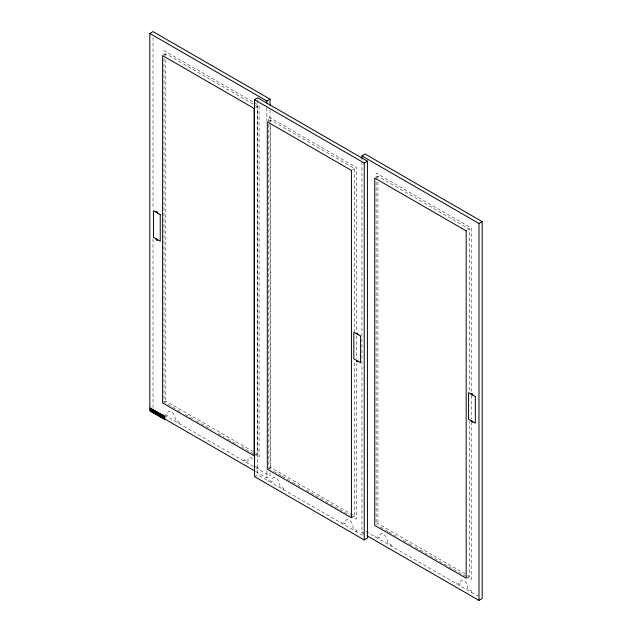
<?xml version="1.0" encoding="UTF-8"?>
<svg xmlns="http://www.w3.org/2000/svg" width="632" height="632" viewBox="0 0 632 632"><rect width="100%" height="100%" fill="white"/><g stroke="black" fill="none" stroke-linecap="round" stroke-linejoin="round"><path stroke-width="0.47" stroke-dasharray="3.16 2.37" d="M164.217 54.692L165.821 53.767L257.256 106.563L257.256 453.91L255.652 454.835M255.652 107.487L257.256 106.563M268.908 120.941L270.512 120.017L354.631 168.586L354.631 331.405M352.229 169.969L354.631 168.586M376.348 177.165L377.944 176.241L469.379 229.029L469.379 391.848M164.217 402.047L165.821 401.123L254.688 452.433M467.783 229.953L469.379 229.029M254.514 476.615L257.714 474.766L363.179 535.652M268.908 468.296L270.512 467.372L354.631 515.941L354.631 361.014M255.747 471.519L266.854 477.934L270.054 476.086L270.054 470.161M352.229 517.324L354.631 515.941M361.946 161.839L361.946 532.831L363.542 531.907M376.348 524.513L377.944 523.596L466.819 574.899M467.783 577.308L469.379 576.384L469.379 421.457M255.549 452.923L257.256 453.91M467.672 575.397L469.379 576.384M180.128 411.495L163.996 402.181L163.996 57.496M185.215 414.434L192.863 418.842M196.252 420.809L211.538 429.626M218.332 433.552L224.273 436.981M227.67 438.94L231.912 441.397M232.766 441.887L237.861 444.825M241.25 446.784L253.14 453.65M253.985 454.139L259.081 457.078L259.081 105.505L163.996 50.607L163.996 56.517M380.361 527.096L388.001 531.512M388.854 532.002L398.192 537.39M403.287 540.336L408.383 543.275M409.228 543.765L411.78 545.234M415.169 547.193L419.419 549.65M420.264 550.14L465.263 576.115M466.116 576.605L471.211 579.552L471.211 422.966M270.385 469.41L268.687 468.431L268.687 116.857L356.456 167.527L356.456 331.99M273.798 471.377L281.469 475.809M282.322 476.299L291.692 481.71M292.545 482.208L302.768 488.109M306.18 490.077L349.638 515.167M350.491 515.665L356.456 519.109L356.456 363.503M255.628 466.463L259.452 468.668L259.452 469.963M164.478 415.129L270.054 476.086M365.999 531.48L477.911 596.087M361.946 532.831L366.22 535.296M471.575 592.429L471.575 591.141L467.751 588.929L467.751 587.254A5.435 3.136 60 0 0 463.896 580.603A5.435 3.136 60 0 0 460.064 582.854L460.072 584.497L456.209 582.269L456.209 583.557M471.211 391.453L471.211 227.97L376.119 173.073L376.119 524.647M471.211 395.387L471.211 419.024M391.113 545.977L391.113 544.681L387.29 542.477L387.29 540.802A5.435 3.136 60 0 0 383.434 534.151A5.435 3.136 60 0 0 379.603 536.402L379.611 538.045L375.748 535.817L375.748 537.105M377.944 176.241L377.944 178.216M377.944 182.158L377.944 523.596M356.827 531.986L356.827 530.698L353.004 528.486L353.004 526.812A5.435 3.136 60 0 0 349.148 520.16A5.435 3.136 60 0 0 345.317 522.411L345.325 524.054L341.462 521.827L341.462 523.114M356.456 335.932L356.456 358.581M283.681 489.753L283.681 488.465L279.858 486.261L279.858 484.578A5.435 3.136 60 0 0 275.994 477.926A5.435 3.136 60 0 0 272.171 480.186L272.171 481.821L268.316 479.593L268.316 480.889M270.512 120.017L270.512 121.992M270.512 125.942L270.512 467.372M270.054 110.023L270.054 121.865M270.054 122.853L270.054 469.173M266.854 107.922L266.854 120.752M266.854 471.022L266.854 477.934M257.714 99.824L257.714 474.766M244.086 461.091L244.086 459.804L247.942 462.032L247.942 460.388A5.435 3.136 60 0 1 249.845 457.631A5.435 3.136 60 0 1 253.693 459.827M178.99 423.503L178.99 422.216L175.167 420.011L175.167 418.329A5.435 3.136 60 0 0 171.304 411.677A5.435 3.136 60 0 0 167.48 413.936L167.48 415.572L163.625 413.344L163.625 414.639M165.821 53.767L165.821 55.742M165.821 59.692L165.821 401.123M153.023 37.517L153.023 209.2M153.023 238.801L153.023 407.529"/><path stroke-width="0.95" d="M151.53 411.345L149.824 410.366L149.824 33.449L153.023 31.6L270.054 99.169L270.054 105.086M254.514 99.698L257.714 97.849L367.429 161.192L367.429 538.109L364.23 539.957L254.514 476.615L254.514 99.698L364.23 163.04L367.429 161.192M149.824 33.449L266.854 101.017L270.054 99.169M361.946 158.877L361.946 155.914L365.146 154.066L482.177 221.635L482.177 598.551L478.977 600.4L367.074 535.794M361.946 155.914L478.977 223.483L482.177 221.635M150.242 409.228L151.404 408.635M150.274 411.156L164.873 419.577L164.873 418.321L150.274 409.899L150.274 411.156L151.435 410.563M152.028 410.263L153.197 409.67M152.067 412.183L153.22 411.598M153.821 411.298L154.982 410.705M153.853 413.217L155.006 412.633M155.606 412.325L156.768 411.732M155.638 414.252L156.799 413.66M157.392 413.36L158.561 412.767M157.431 415.279L158.585 414.695M159.185 414.387L160.346 413.802M159.217 416.314L160.37 415.73M160.97 415.422L162.132 414.829M161.002 417.349L162.163 416.757M162.756 416.456L163.925 415.864M162.795 418.376L163.949 417.792M153.236 412.333L155.804 413.818M157.51 414.797L254.893 471.03M478.977 223.483L478.977 600.4M472.673 395C473.099 394.036 471.061 392.559 471.211 394.155M472.673 421.607C472.815 423.195 470.777 421.718 471.211 420.762M364.23 163.04L364.23 539.957M357.925 334.557C358.352 333.593 356.314 332.116 356.456 333.712M357.925 361.164C358.067 362.752 356.029 361.275 356.456 360.319M266.854 101.017L266.854 102.992M157.589 213.087C158.024 212.131 155.986 210.653 156.128 212.241M157.589 239.694C157.739 241.29 155.701 239.812 156.128 238.849M254.056 108.404L162.621 55.616L162.621 402.971L254.056 455.759L254.056 108.404M466.179 230.877L374.744 178.09L374.744 525.437L466.179 578.233L466.179 230.877M351.432 170.435L267.312 121.865L267.312 469.221L351.432 517.79L351.432 170.435M160.244 214.619L153.481 210.717L153.481 237.316L160.244 241.227L160.244 214.619M475.319 396.525L468.557 392.622L468.557 419.229L475.319 423.132L475.319 396.525M360.572 336.09L353.809 332.179L353.809 358.786L360.572 362.689L360.572 336.09M164.873 416.409L150.274 407.988L150.274 409.252L164.873 417.673L164.873 416.409"/></g></svg>
